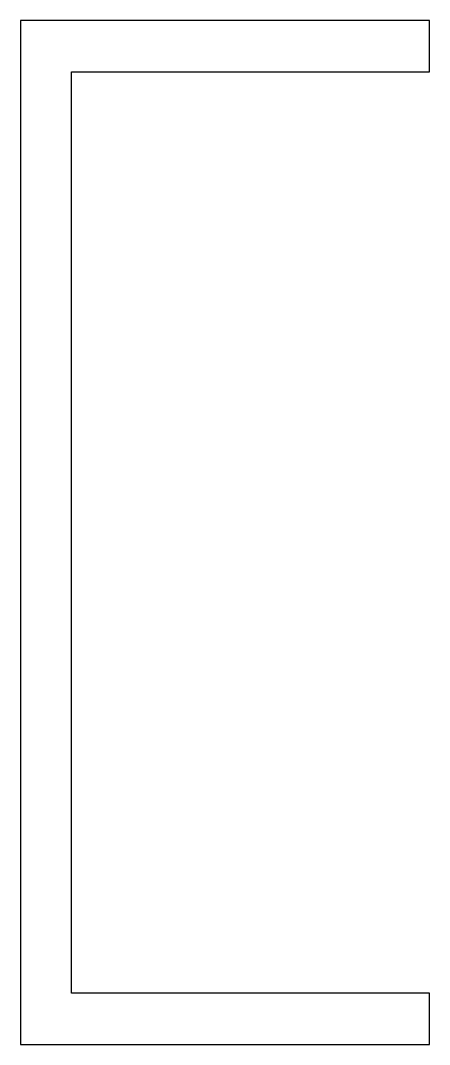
# Model space of a CAD drawing. Header units: millimetres. Extents: x 0 to 40, y 0 to 100.
import ezdxf

# ---------------------------------------------------------------- set-up
doc = ezdxf.new("R2010")
doc.units = ezdxf.units.MM
doc.layers.add('EAT_PROFILE', color=7, linetype='Continuous')

msp = doc.modelspace()

# ---------------------------------------------------------------- linework, layer by layer
at = {"layer": 'EAT_PROFILE'}
msp.add_lwpolyline([(0, 0), (40, 0), (40, 5), (5, 5), (5, 95), (40, 95), (40, 100), (0, 100)], close=True, dxfattribs=at)

doc.saveas('drawing.dxf')
